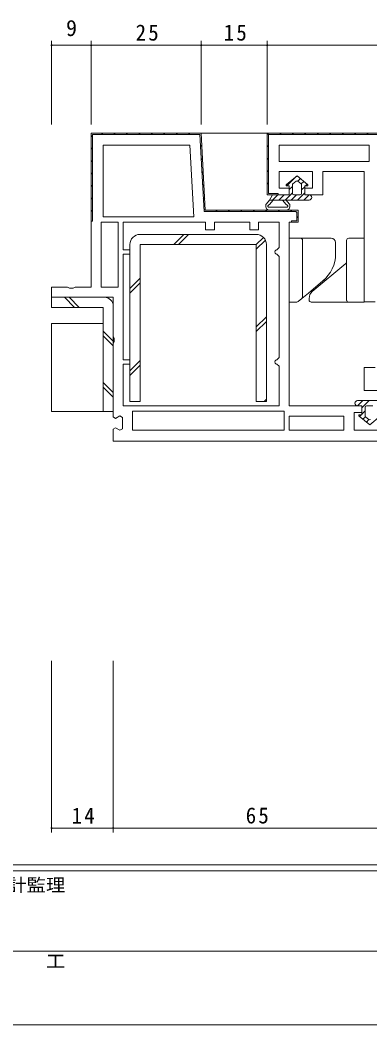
# Model space of a CAD drawing. Units: millimetres on the paper. Extents: x -420 to 373, y -297 to 267.
# Drawn here: x -149 to -69.6, y -297 to -68.5 of the extents above; entities that cross this region are included whole.
import ezdxf
from ezdxf.enums import TextEntityAlignment as Align

# ---------------------------------------------------------------- set-up
doc = ezdxf.new("R2010")
doc.units = ezdxf.units.MM
for name, color, linetype, lineweight in [('0-1_YKK_ZWAK', 7, 'Continuous', 9), ('0-3_YKK_12', 2, 'Continuous', 9), ('0-4_YKK_D', 6, 'Continuous', 9), ('0-6_YKK_13', 4, 'Continuous', 9), ('0-7_YKK_11', 7, 'Continuous', 9)]:
    doc.layers.add(name, color=color, linetype=linetype, lineweight=lineweight)
doc.styles.add('ＭＳ ゴシック', font='')
doc.styles.get('ＭＳ ゴシック').set_extended_font_data('MS Gothic')

msp = doc.modelspace()

# ---------------------------------------------------------------- linework, layer by layer
at = {"layer": '0-1_YKK_ZWAK'}
for p, q in [((352.3, -260.6), (-417.7, -260.6)), ((314.5, -262), (-417.7, -262)), ((-160.1, -280.199), (-31.3, -280.199)), ((-417.7, -297), (314.5, -297))]:
    msp.add_line(p, q, dxfattribs=at)
at = {"layer": '0-3_YKK_12'}
msp.add_line((85.552, -94.257), (-108.341, -94.257), dxfattribs=at)
at = {"layer": '0-4_YKK_D'}
for p, q in [((-141.866, -92.258), (-141.866, -73.257)), ((-141.866, -74.257), (-132.866, -74.257)), ((-132.866, -92.258), (-132.866, -73.257)), ((-132.866, -92.258), (-132.866, -73.257)), ((-132.866, -74.257), (-107.866, -74.257)), ((-107.866, -92.257), (-107.866, -73.257)), ((-107.866, -92.257), (-107.866, -73.257)), ((-107.866, -74.257), (-92.866, -74.257)), ((-92.866, -92.257), (-92.866, -73.257)), ((-92.866, -92.257), (-92.866, -73.257)), ((-92.866, -74.257), (-2.866, -74.257)), ((-141.866, -214.255), (-141.866, -253.255)), ((-127.866, -214.255), (-127.866, -253.255)), ((-127.866, -214.255), (-127.866, -253.255)), ((-127.866, -252.255), (-141.866, -252.255)), ((-62.866, -252.255), (-127.866, -252.255))]:
    msp.add_line(p, q, dxfattribs=at)
for centre, start, end in [((-141.866, -74.257), 0, 180), ((-141.866, -74.257), 180, 0), ((-132.866, -74.257), 0, 180), ((-132.866, -74.257), 0, 180), ((-132.866, -74.257), 180, 0), ((-132.866, -74.257), 180, 0), ((-107.866, -74.257), 0, 180), ((-107.866, -74.257), 0, 180), ((-107.866, -74.257), 180, 0), ((-107.866, -74.257), 180, 0), ((-92.866, -74.257), 0, 180), ((-92.866, -74.257), 0, 180), ((-92.866, -74.257), 180, 0), ((-92.866, -74.257), 180, 0), ((-141.866, -252.255), 0, 180), ((-141.866, -252.255), 180, 0), ((-127.866, -252.255), 0, 180), ((-127.866, -252.255), 0, 180), ((-127.866, -252.255), 180, 0), ((-127.866, -252.255), 180, 0)]:
    msp.add_arc(centre, 0.106, start, end, dxfattribs=at)
at = {"layer": '0-6_YKK_13'}
for p, q in [((-86.116, -103.957), (-88.492, -105.898)), ((-86.317, -104.121), (-88.439, -106.243)), ((-86.116, -103.957), (-83.741, -105.898)), ((-85.358, -104.576), (-85.927, -105.145)), ((-88.364, -106.257), (-87.866, -106.257)), ((-87.866, -106.257), (-87.866, -108.257)), ((-87.166, -106.384), (-87.866, -107.084)), ((-87.166, -105.99), (-87.166, -107.957)), ((-87.056, -105.758), (-86.306, -105.145)), ((-85.927, -105.145), (-85.177, -105.758)), ((-84.58, -105.212), (-85.15, -105.782)), ((-85.066, -107.957), (-85.066, -105.99)), ((-84.366, -106.413), (-85.066, -107.113)), ((-84.366, -106.257), (-83.869, -106.257)), ((-84.366, -106.257), (-84.366, -108.257)), ((-83.802, -105.848), (-84.21, -106.257)), ((-91.534, -109.457), (-92.361, -110.436)), ((-83.366, -109.457), (-92.333, -109.457)), ((-90.453, -108.257), (-91.653, -109.457)), ((-91.494, -108.257), (-87.866, -108.257)), ((-89.039, -108.257), (-90.239, -109.457)), ((-89.409, -109.457), (-88.582, -110.436)), ((-87.166, -107.799), (-88.825, -109.457)), ((-88.609, -109.457), (-87.915, -110.278)), ((-86.211, -108.257), (-87.411, -109.457)), ((-86.866, -108.257), (-85.366, -108.257)), ((-84.366, -107.827), (-85.996, -109.457)), ((-83.383, -108.258), (-84.582, -109.457)), ((-84.366, -108.257), (-83.366, -108.257)), ((-82.824, -109.113), (-83.111, -109.4)), ((-88.371, -111.057), (-92.578, -111.057)), ((-88.604, -111.757), (-92.338, -111.757)), ((-95.366, -117.257), (-121.766, -117.257)), ((-114.091, -119.557), (-111.791, -117.257)), ((-113.029, -119.557), (-110.729, -117.257)), ((-95.366, -119.571), (-93.733, -117.937)), ((-95.366, -120.632), (-93.294, -118.56)), ((-87.866, -118.137), (-87.866, -132.637)), ((-85.366, -118.137), (-87.866, -118.137)), ((-83.866, -118.137), (-85.366, -118.137)), ((-84.866, -131.48), (-84.866, -118.637)), ((-78.366, -118.137), (-83.866, -118.137)), ((-74.866, -118.637), (-74.866, -132.287)), ((-74.366, -118.137), (-70.866, -118.137)), ((-70.866, -132.637), (-70.866, -118.137)), ((-124.066, -119.557), (-124.066, -155.257)), ((-121.766, -119.557), (-95.366, -119.557)), ((-121.766, -155.257), (-121.766, -119.557)), ((-95.366, -119.557), (-95.366, -155.257)), ((-93.066, -155.257), (-93.066, -119.557)), ((-77.366, -121.69), (-77.366, -119.137)), ((-70.866, -119.137), (-70.866, -120.137)), ((-75.045, -123.886), (-82.652, -130.269)), ((-124.066, -129.532), (-121.766, -127.232)), ((-83.545, -130.605), (-80.224, -127.818)), ((-124.066, -130.594), (-121.766, -128.294)), ((-141.866, -131.557), (-141.866, -133.857)), ((-129.866, -131.557), (-141.866, -131.557)), ((-138.939, -131.557), (-136.639, -133.857)), ((-137.878, -131.557), (-135.578, -133.857)), ((-85.827, -132.52), (-85.045, -131.863)), ((-85.045, -131.863), (-83.545, -130.605)), ((-83.366, -131.802), (-83.366, -132.137)), ((-141.866, -133.857), (-130.166, -133.857)), ((-130.166, -133.857), (-130.166, -157.557)), ((-127.866, -157.557), (-127.866, -133.557)), ((-87.866, -132.637), (-86.148, -132.637)), ((-70.866, -132.637), (-82.866, -132.637)), ((-95.366, -138.309), (-93.066, -136.009)), ((-95.366, -139.37), (-93.066, -137.07)), ((-141.866, -137.557), (-130.166, -137.557)), ((-130.166, -139.268), (-127.866, -141.568)), ((-130.166, -140.33), (-127.866, -142.63)), ((-124.066, -148.271), (-121.766, -145.971)), ((-124.066, -149.332), (-121.766, -147.032)), ((-130.166, -150.935), (-127.866, -153.235)), ((-130.166, -151.997), (-127.866, -154.297)), ((-124.066, -155.257), (-121.766, -155.257)), ((-95.366, -155.257), (-93.066, -155.257)), ((-93.576, -155.257), (-93.066, -154.747)), ((-72.909, -155.401), (-72.622, -155.114)), ((-72.366, -155.057), (-63.4, -155.057)), ((-72.35, -156.256), (-71.151, -155.057)), ((-71.366, -156.687), (-69.736, -155.057)), ((-130.166, -157.557), (-127.866, -157.557)), ((-71.366, -156.257), (-72.366, -156.257)), ((-71.366, -158.257), (-71.366, -156.257)), ((-71.366, -158.101), (-70.666, -157.401)), ((-70.666, -156.557), (-70.666, -158.524)), ((-68.866, -156.257), (-70.366, -156.257)), ((-69.616, -160.557), (-71.992, -158.616)), ((-71.931, -158.666), (-71.522, -158.257)), ((-71.366, -158.257), (-71.864, -158.257)), ((-71.153, -159.302), (-70.583, -158.731)), ((-69.806, -159.369), (-70.556, -158.756)), ((-70.374, -159.937), (-69.806, -159.369)), ((-69.616, -160.557), (-67.241, -158.616))]:
    msp.add_line(p, q, dxfattribs=at)
for points in [[(-91.757, -108.412), (-92.333, -109.457), (-93.027, -110.278)], [(-141.866, -137.557), (-141.866, -157.557), (-130.166, -157.557)]]:
    msp.add_lwpolyline(points, dxfattribs=at)
for centre, radius, start, end in [((-86.116, -105.377), 0.3, 50.74739, 129.25259), ((-88.364, -106.055), 0.202, 129.25259, 270), ((-86.866, -105.99), 0.3, 129.25259, 180), ((-85.366, -105.99), 0.3, 0, 50.74739), ((-83.869, -106.055), 0.202, 270, 50.74739), ((-91.494, -108.557), 0.3, 90, 151.1134), ((-86.866, -107.957), 0.3, 180, 270), ((-85.366, -107.957), 0.3, 270, 0), ((-83.366, -108.857), 0.6, 270, 90), ((-92.341, -110.86), 0.897, 139.88744, 270.2065), ((-92.571, -110.857), 0.2, 117.55611, 271.93042), ((-93.126, -109.793), 1, 297.55611, 319.95366), ((-88.604, -110.857), 0.9, 270, 40.04633), ((-87.816, -109.793), 1, 220.04633, 242.44388), ((-88.371, -110.857), 0.2, 269.99844, 62.44388), ((-121.766, -119.557), 2.3, 90, 180), ((-95.366, -119.557), 2.3, 0, 90), ((-85.366, -118.637), 0.5, 0, 90), ((-78.366, -119.137), 1, 0, 90), ((-74.366, -118.637), 0.5, 90, 180), ((-85.366, -121.69), 8, 310, 0), ((-75.366, -123.503), 0.5, 310, 0), ((-85.366, -121.69), 8, 310, 314.59479), ((-129.866, -133.557), 2, 0, 90), ((-85.366, -131.48), 0.5, 310, 0), ((-81.366, -131.802), 2, 130, 180), ((-82.866, -132.137), 0.5, 180, 270), ((-74.366, -132.137), 0.5, 180, 270), ((-86.148, -132.137), 0.5, 270, 309.99998), ((-72.366, -155.657), 0.6, 90, 270), ((-70.366, -156.557), 0.3, 90, 180), ((-71.864, -158.459), 0.202, 90, 230.74739), ((-70.366, -158.524), 0.3, 180, 230.74739), ((-69.616, -159.136), 0.3, 230.74739, 309.25259)]:
    msp.add_arc(centre, radius, start, end, dxfattribs=at)
at = {"layer": '0-7_YKK_11'}
for p, q in [((-132.866, -94.757), (-132.866, -114.257)), ((-132.866, -94.772), (-132.566, -95.072)), ((-130.553, -94.257), (-130.253, -94.557)), ((-127.724, -94.257), (-127.424, -94.557)), ((-124.896, -94.257), (-124.596, -94.557)), ((-122.067, -94.257), (-121.767, -94.557)), ((-119.239, -94.257), (-118.939, -94.557)), ((-116.411, -94.257), (-116.111, -94.557)), ((-113.582, -94.257), (-113.282, -94.557)), ((-110.754, -94.257), (-110.454, -94.557)), ((-92.72, -94.403), (-92.508, -94.615)), ((-90.038, -94.257), (-89.738, -94.557)), ((-87.21, -94.257), (-86.91, -94.557)), ((-84.381, -94.257), (-84.081, -94.557)), ((-81.553, -94.257), (-81.253, -94.557)), ((-78.724, -94.257), (-78.424, -94.557)), ((-75.896, -94.257), (-75.596, -94.557)), ((-73.067, -94.257), (-72.767, -94.557)), ((-70.239, -94.257), (-69.939, -94.557)), ((-132.866, -97.6), (-132.566, -97.9)), ((-108.024, -96.987), (-107.707, -97.304)), ((-92.866, -97.085), (-92.566, -97.385)), ((-132.866, -100.428), (-132.566, -100.728)), ((-107.867, -99.972), (-107.55, -100.289)), ((-92.866, -99.914), (-92.566, -100.214)), ((-92.866, -102.742), (-92.566, -103.042)), ((-90.166, -100.657), (-69.766, -100.657)), ((-132.866, -103.257), (-132.566, -103.557)), ((-107.711, -102.957), (-107.394, -103.274)), ((-132.866, -106.085), (-132.566, -106.385)), ((-107.554, -105.941), (-107.237, -106.258)), ((-92.866, -105.571), (-92.566, -105.871)), ((-132.866, -108.914), (-132.566, -109.214)), ((-107.398, -108.926), (-107.081, -109.243)), ((-90.48, -107.957), (-90.366, -108.071)), ((-132.866, -111.742), (-132.566, -112.042)), ((-104.567, -111.757), (-104.267, -112.057)), ((-101.739, -111.757), (-101.439, -112.057)), ((-98.911, -111.757), (-98.611, -112.057)), ((-96.082, -111.757), (-95.782, -112.057)), ((-93.254, -111.757), (-92.954, -112.057)), ((-90.425, -111.757), (-90.125, -112.057)), ((-87.597, -111.757), (-87.297, -112.057)), ((-130.166, -113.257), (-109.574, -113.257)), ((-86.166, -112.257), (-86.166, -114.157)), ((-86.166, -113.187), (-85.866, -113.487)), ((-132.866, -114.257), (-132.566, -114.257)), ((-126.766, -129.257), (-126.766, -114.457)), ((-90.166, -156.257), (-125.566, -156.257)), ((-89.066, -157.457), (-123.466, -157.457)), ((-75.466, -158.557), (-87.866, -158.557))]:
    msp.add_line(p, q, dxfattribs=at)
for points in [[(-65.366, -161.757), (-73.166, -161.757), (-73.166, -157.757), (-71.366, -157.757), (-71.366, -156.257), (-87.866, -156.257), (-87.866, -114.457), (-85.866, -114.457), (-85.866, -111.757), (-106.949, -111.757), (-107.866, -94.257), (-132.866, -94.257), (-132.866, -129.257), (-136.5, -129.257), (-136.933, -129.507), (-137.799, -129.507), (-138.232, -129.257), (-141.866, -129.257), (-141.866, -131.557), (-127.866, -131.557), (-127.866, -140.391), (-127.616, -140.824), (-127.616, -141.69), (-127.866, -142.123), (-127.866, -158.735), (-127.303, -159.098), (-126.33, -158.516), (-125.766, -158.879), (-125.766, -161.435), (-126.33, -161.798), (-127.303, -161.216), (-127.866, -161.579), (-127.866, -164.257), (-62.866, -164.257)], [(-132.566, -114.257), (-132.566, -94.557), (-108.151, -94.557), (-107.234, -112.057), (-86.366, -112.057), (-86.166, -112.257)], [(-92.866, -94.257), (-2.866, -94.257), (-2.866, -102.257), (-7.866, -102.257), (-7.866, -100.757), (-5.566, -100.757), (-5.566, -96.957), (-13.166, -96.957), (-13.166, -100.757), (-11.366, -100.757), (-11.366, -102.257), (-17.866, -102.257), (-21.14, -104.147), (-21.366, -104.016), (-21.366, -102.257), (-23.866, -102.257), (-27.441, -103.329)], [(-68.366, -132.557), (-70.866, -132.557), (-70.866, -102.957), (-80.266, -102.957), (-80.266, -108.257), (-84.366, -108.257), (-84.366, -106.757), (-82.566, -106.757), (-82.566, -102.957), (-90.166, -102.957), (-90.166, -106.757), (-87.866, -106.757), (-87.866, -108.257), (-92.866, -108.257), (-92.866, -94.257)], [(-3.366, -102.257), (-5.366, -102.257), (-5.366, -101.957), (-3.166, -101.957), (-3.166, -94.557), (-92.566, -94.557), (-92.566, -107.957), (-90.366, -107.957), (-90.366, -108.257), (-92.366, -108.257)], [(-86.166, -112.257), (-86.166, -114.157), (-87.366, -114.157), (-87.366, -114.457)], [(-90.166, -156.257), (-125.566, -156.257), (-125.566, -146.757), (-124.066, -146.757), (-124.066, -145.757), (-125.566, -145.757), (-125.566, -121.757), (-124.066, -121.757), (-124.066, -120.757), (-125.566, -120.757), (-125.566, -114.457), (-106.866, -114.457), (-106.866, -116.257), (-104.866, -116.257), (-104.866, -114.457), (-96.866, -114.457), (-96.866, -116.257), (-94.866, -116.257), (-94.866, -114.457), (-90.166, -114.457), (-90.166, -120.257), (-90.666, -120.757)], [(-90.666, -121.757), (-90.166, -122.257), (-90.166, -145.257), (-90.666, -145.757)], [(-90.666, -146.757), (-90.166, -147.257), (-90.166, -156.257)], [(-53.866, -152.757), (-70.866, -152.757), (-70.866, -147.557), (-68.366, -147.557)]]:
    msp.add_lwpolyline(points, dxfattribs=at)
for points in [[(-130.166, -113.257), (-109.574, -113.257), (-110.429, -96.957), (-130.166, -96.957)], [(-90.166, -100.657), (-69.766, -100.657), (-69.766, -96.957), (-90.166, -96.957)], [(-126.766, -129.257), (-126.766, -114.457), (-130.566, -114.457), (-130.566, -129.257)], [(-89.066, -157.457), (-123.466, -157.457), (-123.466, -161.757), (-89.066, -161.757)], [(-75.466, -158.557), (-87.866, -158.557), (-87.866, -161.757), (-75.466, -161.757)]]:
    msp.add_lwpolyline(points, close=True, dxfattribs=at)
for centre in [(-90.666, -121.257), (-90.666, -146.257)]:
    msp.add_arc(centre, 0.5, 89.99998, 270, dxfattribs=at)

# ---------------------------------------------------------------- texts
at = {"layer": '0-1_YKK_ZWAK', "style": 'ＭＳ ゴシック', "width": 1.1}
for s, p in [('設計監理', (-156.331, -267.533)), ('施\u3000\u3000工', (-156.331, -284.854))]:
    msp.add_text(s, height=2.933, dxfattribs=at).set_placement(p, align=Align.BOTTOM_LEFT)
at = {"layer": '0-4_YKK_D', "color": 3, "style": 'ＭＳ ゴシック'}
msp.add_text('9', height=3.666, dxfattribs=at).set_placement((-138.566, -73.257), align=Align.BOTTOM_LEFT)
at = {"layer": '0-4_YKK_D', "color": 3, "char_height": 3.666, "attachment_point": 7, "style": 'ＭＳ ゴシック'}
for s, insert in [('\\T1.21;\\W0.95;25', (-122.766, -73.257)), ('\\T1.21;\\W0.95;15', (-102.766, -73.257)), ('\\T1.21;\\W0.95;14', (-137.304, -251.255)), ('\\T1.21;\\W0.95;65', (-97.766, -251.255))]:
    msp.add_mtext(s, dxfattribs=dict(at, insert=insert))

doc.saveas('drawing.dxf')
